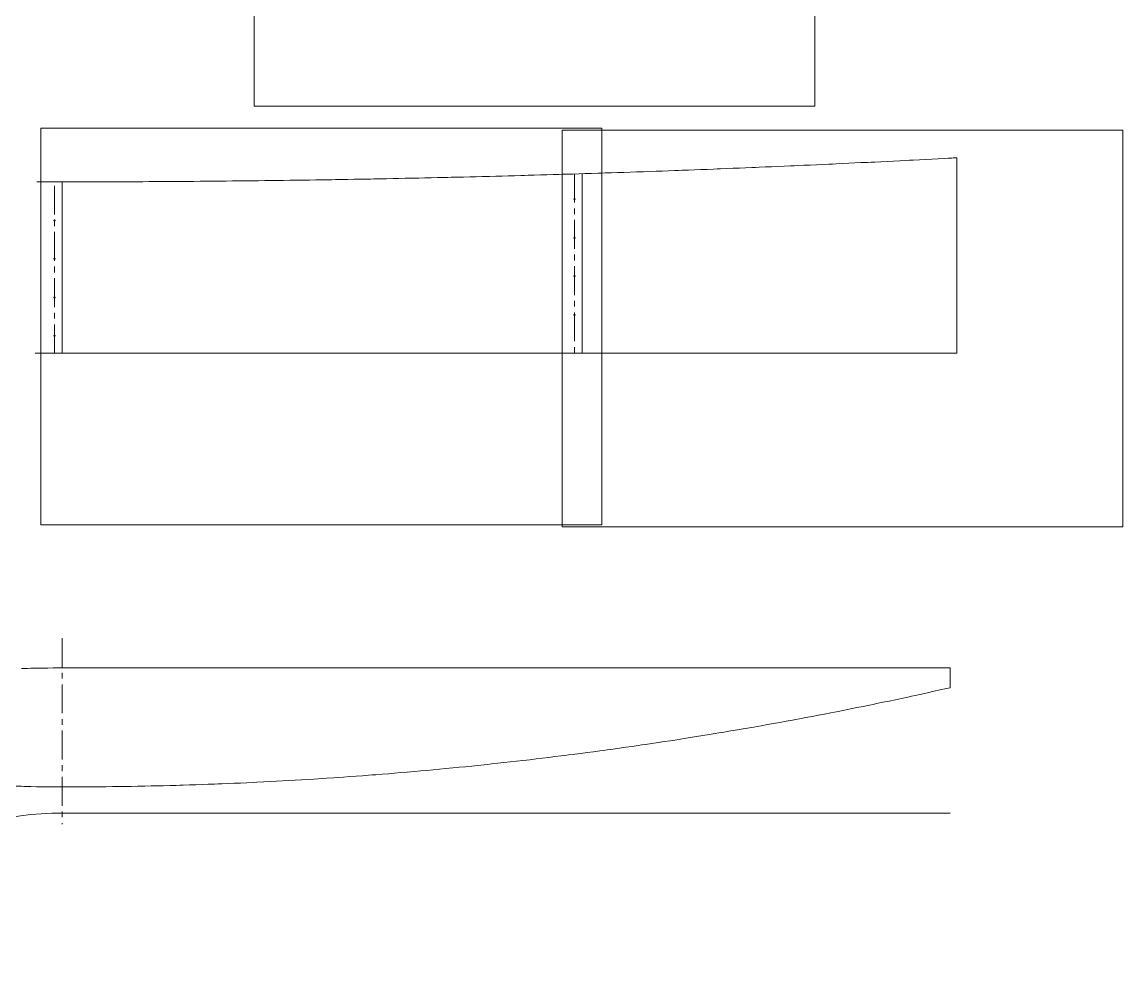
# Model space of a CAD drawing. Units: millimetres at full size, sheet at 1:15. Extents: x -2055 to 2560, y -3096 to 1736.
# Drawn here: x -298 to 2560, y -3096 to -635 of the extents above; entities that cross this region are included whole.
import ezdxf

# ---------------------------------------------------------------- set-up
doc = ezdxf.new("R2010")
doc.units = ezdxf.units.MM
doc.header["$LTSCALE"] = 15
doc.linetypes.add('CHAIN1', pattern=[8, 5, -1, 1, -1])
doc.layers.add('1-4_B0型紙印刷レイアウト', color=7, linetype='Continuous', lineweight=9)

msp = doc.modelspace()

# ---------------------------------------------------------------- linework, layer by layer
at = {"layer": '1-4_B0型紙印刷レイアウト'}
for p, q in [((2129.05, -987.25), (2129.05, -1494.75)), ((1156.03, -1028.59), (1156.03, -1494.75)), ((-193.97, -1049.75), (-259.59, -1049.75)), ((-193.97, -1049.75), (-193.97, -1494.75)), ((-193.97, -1494.75), (-263.97, -1494.75)), ((-193.97, -1494.75), (2129.05, -1494.75))]:
    msp.add_line(p, q, dxfattribs=at)
at = {"layer": '1-4_B0型紙印刷レイアウト', "linetype": 'CHAIN1'}
for p, q in [((1136.03, -1028.59), (1136.03, -1494.75)), ((-213.97, -1494.75), (-213.97, -1049.75)), ((1134.28, -1094.75), (1137.78, -1094.75)), ((-212.22, -1149.75), (-215.72, -1149.75)), ((1134.28, -1194.75), (1137.78, -1194.75)), ((-212.22, -1249.75), (-215.72, -1249.75)), ((1134.28, -1294.75), (1137.78, -1294.75)), ((-212.22, -1349.75), (-215.72, -1349.75)), ((1134.28, -1394.75), (1137.78, -1394.75)), ((-212.22, -1449.75), (-215.72, -1449.75))]:
    msp.add_line(p, q, dxfattribs=at)
at = {"layer": '1-4_B0型紙印刷レイアウト', "color": 4, "linetype": 'CHAIN1'}
msp.add_line((-193.97, -2234.31), (-193.97, -2716.94), dxfattribs=at)
at = {"layer": '1-4_B0型紙印刷レイアウト', "color": 4}
for p, q in [((-193.97, -2311.56), (2111.03, -2311.56)), ((2111.03, -2311.56), (2111.03, -2363.1)), ((-193.97, -2688.43), (2111.03, -2688.43))]:
    msp.add_line(p, q, dxfattribs=at)
for points in [[(1760.07, -852.84), (1760.07, 177.16), (304.07, 177.16), (304.07, -852.84)], [(1206.91, -1940.6), (1206.91, -910.6), (-249.09, -910.6), (-249.09, -1940.6)], [(2560, -1945.35), (2560, -915.35), (1104, -915.35), (1104, -1945.35)]]:
    msp.add_lwpolyline(points, close=True, dxfattribs=at)
at = {"layer": '1-4_B0型紙印刷レイアウト'}
for points in [[(2129.05, -987.25), (2126.88, -987.36), (2123.15, -987.56), (2119.41, -987.76), (2115.67, -987.96), (2111.93, -988.16), (2108.19, -988.36), (2106.03, -988.48), (2096.61, -988.98), (2080.38, -989.83), (2064.14, -990.68), (2047.91, -991.52), (2031.68, -992.36), (2015.44, -993.19), (2006.03, -993.67), (1996.61, -994.15), (1980.38, -994.97), (1964.14, -995.78), (1947.91, -996.59), (1931.68, -997.39), (1915.44, -998.18), (1906.03, -998.64), (1896.61, -999.09), (1880.38, -999.87), (1864.14, -1000.65), (1847.91, -1001.42), (1831.68, -1002.18), (1815.44, -1002.94), (1806.03, -1003.38), (1796.61, -1003.81), (1780.38, -1004.55), (1764.14, -1005.29), (1747.91, -1006.02), (1731.68, -1006.75), (1715.44, -1007.47), (1706.03, -1007.89), (1696.61, -1008.3), (1680.38, -1009.01), (1664.14, -1009.71), (1647.91, -1010.4)], [(1647.91, -1010.4), (1631.68, -1011.09), (1615.44, -1011.77), (1606.03, -1012.17), (1596.61, -1012.56), (1580.38, -1013.23), (1564.14, -1013.89), (1547.91, -1014.55), (1531.68, -1015.2), (1515.44, -1015.85), (1506.03, -1016.22), (1496.61, -1016.59), (1480.38, -1017.22), (1464.14, -1017.85), (1447.91, -1018.47), (1431.68, -1019.08), (1415.44, -1019.69), (1406.03, -1020.04), (1396.61, -1020.39), (1380.38, -1020.98), (1364.14, -1021.57), (1347.91, -1022.16), (1331.68, -1022.73), (1315.44, -1023.3), (1306.03, -1023.63), (1296.61, -1023.96), (1280.38, -1024.52), (1264.14, -1025.07), (1247.91, -1025.61), (1231.68, -1026.15), (1215.44, -1026.69), (1206.03, -1026.99), (1196.61, -1027.3), (1180.38, -1027.82), (1164.14, -1028.33), (1147.91, -1028.84), (1131.68, -1029.34), (1115.44, -1029.84), (1106.03, -1030.12), (1096.61, -1030.41)], [(-19.62, -1049.4), (-35.86, -1049.46), (-52.09, -1049.52), (-68.32, -1049.57), (-84.56, -1049.61), (-93.97, -1049.63), (-103.39, -1049.65), (-119.62, -1049.68), (-135.86, -1049.7), (-152.09, -1049.72), (-168.32, -1049.73), (-184.56, -1049.74), (-193.97, -1049.75)], [(531.68, -1043.63), (515.44, -1043.9), (506.03, -1044.06), (496.61, -1044.21), (480.38, -1044.46), (464.14, -1044.72), (447.91, -1044.96), (431.68, -1045.2), (415.44, -1045.43), (406.03, -1045.57), (396.61, -1045.7), (380.38, -1045.92), (364.14, -1046.13), (347.91, -1046.34), (331.68, -1046.54), (315.44, -1046.73), (306.03, -1046.84), (296.61, -1046.95), (280.38, -1047.13), (264.14, -1047.31), (247.91, -1047.48), (231.68, -1047.64), (215.44, -1047.8), (206.03, -1047.89), (196.61, -1047.98), (180.38, -1048.12), (164.14, -1048.26), (147.91, -1048.39), (131.68, -1048.52), (115.44, -1048.64), (106.03, -1048.7), (96.61, -1048.77), (80.38, -1048.88), (64.14, -1048.98), (47.91, -1049.07), (31.68, -1049.16), (15.44, -1049.24), (6.03, -1049.29), (-3.39, -1049.33), (-19.62, -1049.4)], [(1096.61, -1030.41), (1080.38, -1030.89), (1064.14, -1031.37), (1047.91, -1031.84), (1031.68, -1032.3), (1015.44, -1032.76), (1006.03, -1033.02), (996.61, -1033.29), (980.38, -1033.73), (964.14, -1034.17), (947.91, -1034.6), (931.68, -1035.03), (915.44, -1035.45), (906.03, -1035.69), (896.61, -1035.93), (880.38, -1036.34), (864.14, -1036.74), (847.91, -1037.14), (831.68, -1037.53), (815.44, -1037.91), (806.03, -1038.13), (796.61, -1038.35), (780.38, -1038.72), (764.14, -1039.08), (747.91, -1039.44), (731.68, -1039.79), (715.44, -1040.14), (706.03, -1040.34), (696.61, -1040.53), (680.38, -1040.87), (664.14, -1041.19), (647.91, -1041.51), (631.68, -1041.83), (615.44, -1042.14), (606.03, -1042.31), (596.61, -1042.49), (580.38, -1042.78), (564.14, -1043.07), (547.91, -1043.35), (531.68, -1043.63)]]:
    msp.add_lwpolyline(points, dxfattribs=at)
at = {"layer": '1-4_B0型紙印刷レイアウト', "color": 4}
for points in [[(-193.97, -2311.56), (-202.43, -2311.63), (-217.01, -2311.75), (-231.59, -2311.89), (-246.16, -2312.07), (-260.74, -2312.3), (-275.32, -2312.6), (-283.77, -2312.81), (-287.25, -2312.91), (-293.26, -2313.09), (-299.26, -2313.28)], [(2036.69, -2379.62), (2052.93, -2376.04), (2069.16, -2372.44), (2085.39, -2368.83), (2101.61, -2365.2), (2111.03, -2363.1)], [(1485.39, -2484.76), (1501.62, -2482.1), (1511.03, -2480.55), (1520.45, -2478.98), (1536.69, -2476.26), (1552.93, -2473.52), (1569.16, -2470.75), (1585.39, -2467.96), (1601.62, -2465.14), (1611.03, -2463.49), (1620.45, -2461.83), (1636.69, -2458.95), (1652.93, -2456.05), (1669.16, -2453.12), (1685.39, -2450.16), (1701.62, -2447.18), (1711.03, -2445.44), (1720.45, -2443.68), (1736.69, -2440.64), (1752.93, -2437.57), (1769.17, -2434.48), (1785.39, -2431.36), (1801.62, -2428.21), (1811.03, -2426.38), (1820.45, -2424.53), (1836.69, -2421.32), (1852.93, -2418.08), (1869.17, -2414.82), (1885.39, -2411.54), (1901.62, -2408.23), (1911.03, -2406.3), (1920.45, -2404.36), (1936.7, -2400.99), (1952.94, -2397.6), (1969.17, -2394.18), (1985.4, -2390.73), (2001.62, -2387.25), (2011.03, -2385.22), (2020.45, -2383.17), (2036.69, -2379.62)], [(920.45, -2561.08), (936.69, -2559.32), (952.92, -2557.54), (969.16, -2555.74), (985.39, -2553.91), (1001.62, -2552.05), (1011.03, -2550.97), (1020.45, -2549.87), (1036.69, -2547.95), (1052.92, -2546.01), (1069.16, -2544.04), (1085.39, -2542.05), (1101.62, -2540.03), (1111.03, -2538.85), (1120.45, -2537.66), (1136.69, -2535.58), (1152.92, -2533.48), (1169.16, -2531.36), (1185.39, -2529.2), (1201.62, -2527.03), (1211.03, -2525.75), (1220.45, -2524.47), (1236.69, -2522.23), (1252.93, -2519.97), (1269.16, -2517.69), (1285.39, -2515.38), (1301.62, -2513.04), (1311.03, -2511.67), (1320.45, -2510.3), (1336.69, -2507.9), (1352.93, -2505.48), (1369.16, -2503.04), (1385.39, -2500.57), (1401.62, -2498.07), (1411.03, -2496.61), (1420.45, -2495.14), (1436.69, -2492.58), (1452.93, -2490), (1469.16, -2487.39), (1485.39, -2484.76)], [(269.15, -2610.45), (285.38, -2609.72), (301.61, -2608.96), (311.03, -2608.51), (329.87, -2607.59), (362.35, -2605.91), (394.82, -2604.14), (427.29, -2602.26), (459.75, -2600.28), (492.21, -2598.19), (511.03, -2596.93), (520.44, -2596.28), (536.68, -2595.15), (552.92, -2593.99), (569.15, -2592.8), (585.38, -2591.58), (601.61, -2590.35), (611.03, -2589.62), (620.44, -2588.88), (636.68, -2587.59), (652.92, -2586.28), (669.15, -2584.95), (685.38, -2583.59), (701.61, -2582.21), (711.03, -2581.39), (720.45, -2580.57), (736.68, -2579.14), (752.92, -2577.68), (769.15, -2576.2), (785.39, -2574.69), (801.61, -2573.15), (811.03, -2572.25), (820.45, -2571.33), (836.69, -2569.74), (852.92, -2568.11), (869.16, -2566.46), (885.39, -2564.78), (901.61, -2563.08), (911.03, -2562.08), (920.45, -2561.08)], [(-332.59, -2617.57), (-328.01, -2617.79), (-323.42, -2617.99), (-320.76, -2618.11), (-317.28, -2618.26), (-311.27, -2618.5), (-305.27, -2618.74), (-299.26, -2618.96), (-293.26, -2619.16), (-287.25, -2619.35), (-283.77, -2619.46), (-275.32, -2619.68), (-260.74, -2620.01), (-246.16, -2620.26), (-231.59, -2620.45), (-217.01, -2620.6), (-202.43, -2620.73), (-193.97, -2620.8)], [(-193.97, -2620.8), (-193.5, -2620.8), (-192.69, -2620.8), (-191.88, -2620.8), (-191.07, -2620.8), (-190.26, -2620.8), (-189.44, -2620.8), (-188.97, -2620.79), (-179.56, -2620.78), (-163.32, -2620.74), (-147.09, -2620.66), (-130.86, -2620.55), (-114.62, -2620.42), (-98.39, -2620.27), (-88.97, -2620.17), (-79.56, -2620.07), (-63.32, -2619.87), (-47.09, -2619.66), (-30.86, -2619.42), (-14.62, -2619.16), (1.61, -2618.88), (11.03, -2618.7), (20.44, -2618.51), (36.68, -2618.17), (52.91, -2617.8), (69.15, -2617.41), (85.38, -2616.98), (101.61, -2616.54), (111.03, -2616.27), (120.44, -2615.99), (136.68, -2615.49), (152.91, -2614.96), (169.15, -2614.41), (185.38, -2613.83), (201.61, -2613.23), (211.03, -2612.87), (220.44, -2612.5), (236.68, -2611.84), (252.91, -2611.16), (269.15, -2610.45)]]:
    msp.add_lwpolyline(points, dxfattribs=at)
at = {"layer": '1-4_B0型紙印刷レイアウト'}
for centre in [(1136.03, -1094.75), (-213.97, -1149.75), (1136.03, -1194.75), (-213.97, -1249.75), (1136.03, -1294.75), (-213.97, -1349.75), (1136.03, -1394.75), (-213.97, -1449.75)]:
    msp.add_circle(centre, 1.75, dxfattribs=at)
at = {"layer": '1-4_B0型紙印刷レイアウト', "color": 4}
msp.add_ellipse((-193.97, -3450.02), major_axis=(785.03, 0), ratio=0.970141, start_param=1.5707963, end_param=2.6579711, dxfattribs=at)

doc.saveas('drawing.dxf')
